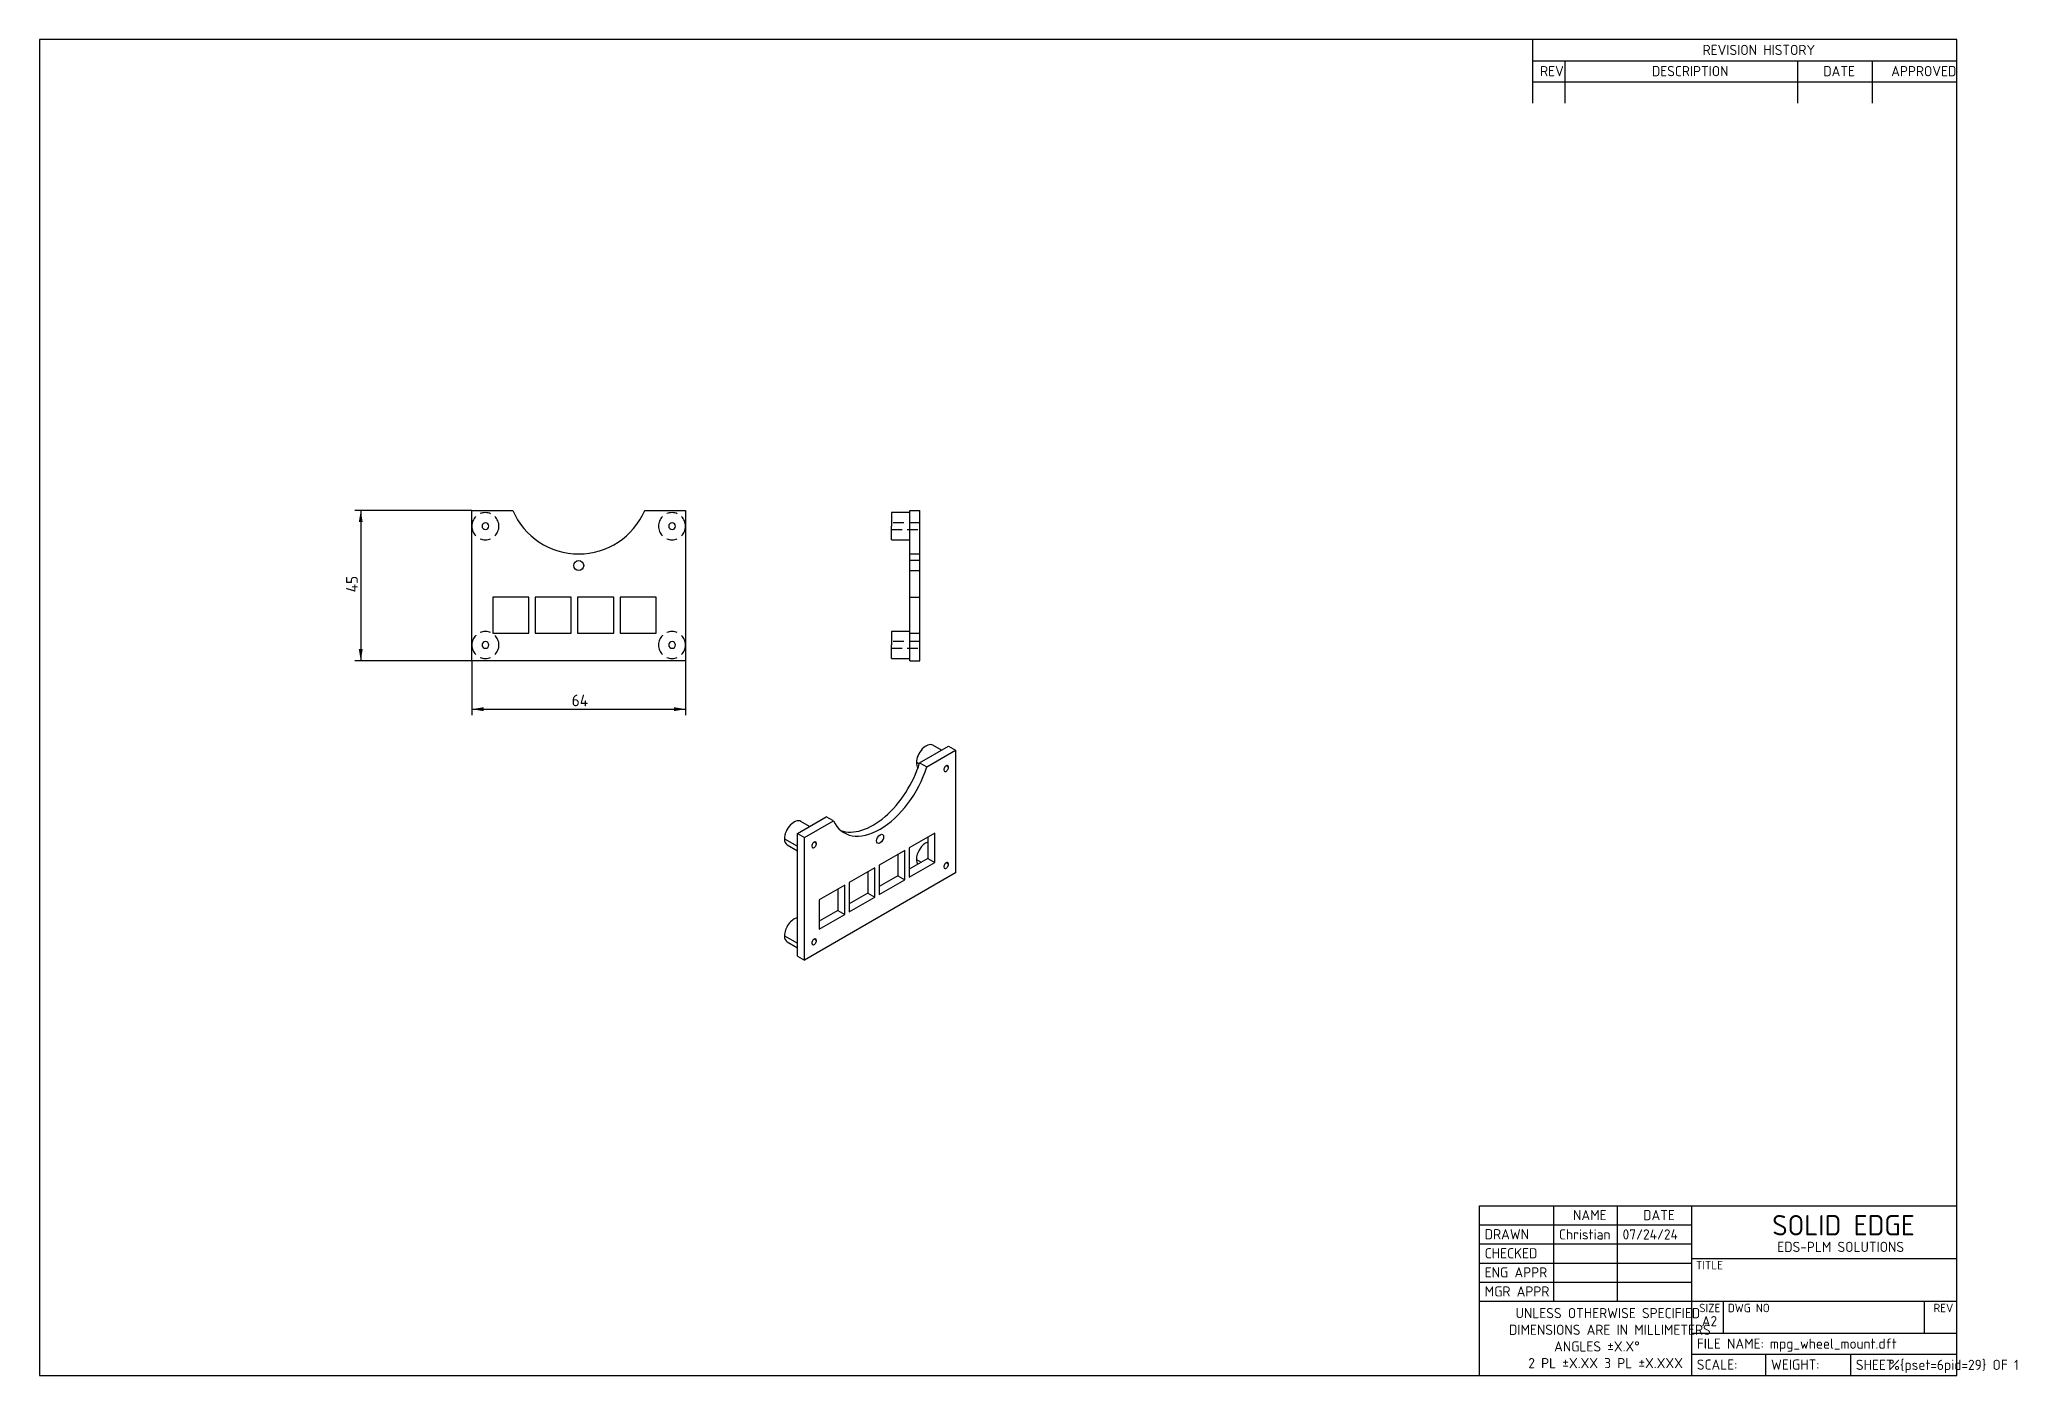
# Model space of a CAD drawing. Extents: x 10 to 602, y 10 to 410.
import ezdxf
from ezdxf.enums import TextEntityAlignment as Align

# ---------------------------------------------------------------- set-up
doc = ezdxf.new("R2010")
doc.units = 0
doc.header["$LTSCALE"] = 25.4
doc.header["$MEASUREMENT"] = 0
doc.linetypes.add('HIDDEN2', pattern=[0.1875, 0.125, -0.0625])
doc.layers.get('0').update_dxf_attribs({"linetype": 'CONTINUOUS'})
doc.layers.add('DEFAULT', color=7, linetype='CONTINUOUS')
doc.layers.add('MPG_WHEEL_MOUNT', color=7, linetype='CONTINUOUS')
doc.styles.add('seiso_ttf', font='seiso.ttf')
doc.styles.add('seiso_ttfB', font='seiso.ttf')
doc.styles.add('seiso_ttfBI', font='seiso.ttf')

# ---------------------------------------------------------------- blocks, each defined once
blk = doc.blocks.new('SE1')
at = {"layer": 'MPG_WHEEL_MOUNT', "color": 7, "linetype": 'CONTINUOUS'}
for p, q in [((139.41, 269), (151.66, 269)), ((139.41, 224), (139.41, 269)), ((191.15, 269), (203.41, 269)), ((203.41, 269), (203.41, 224)), ((145.69, 243.01), (145.69, 232.21)), ((156.49, 243.01), (145.69, 243.01)), ((156.49, 232.21), (156.49, 243.01)), ((158.39, 243.01), (158.39, 232.21)), ((169.19, 243.01), (158.39, 243.01)), ((169.19, 232.21), (169.19, 243.01)), ((181.89, 243.01), (171.09, 243.01)), ((171.09, 243.01), (171.09, 232.21)), ((181.89, 232.21), (181.89, 243.01)), ((183.79, 243.01), (183.79, 232.21)), ((194.59, 243.01), (183.79, 243.01)), ((194.59, 232.21), (194.59, 243.01)), ((145.69, 232.21), (156.49, 232.21)), ((158.39, 232.21), (169.19, 232.21)), ((171.09, 232.21), (181.89, 232.21)), ((183.79, 232.21), (194.59, 232.21)), ((203.41, 224), (139.41, 224))]:
    blk.add_line(p, q, dxfattribs=at)
blk.add_circle((171.41, 252.5), 1.5, dxfattribs=at)
at = {"layer": 'MPG_WHEEL_MOUNT', "color": 7, "linetype": 'HIDDEN2'}
for centre, start, end in [((143.47, 264.28), 0, 180), ((199.35, 264.28), 0, 180), ((143.47, 264.28), 180, 360), ((199.35, 264.28), 180, 360), ((143.47, 228.72), 0, 180), ((199.35, 228.72), 0, 180), ((143.47, 228.72), 180, 360), ((199.35, 228.72), 180, 360)]:
    blk.add_arc(centre, 4.06, start, end, dxfattribs=at)
at = {"layer": 'MPG_WHEEL_MOUNT', "color": 7, "linetype": 'CONTINUOUS'}
for centre, radius, start, end in [((171.41, 277.5), 21.5, 203.28773, 336.71227), ((143.47, 264.28), 1, 0, 180), ((143.47, 264.28), 1, 180, 360), ((199.35, 264.28), 1, 0, 180), ((199.35, 264.28), 1, 180, 360), ((143.47, 228.72), 1, 0, 180), ((143.47, 228.72), 1, 180, 360), ((199.35, 228.72), 1, 0, 180), ((199.35, 228.72), 1, 180, 360)]:
    blk.add_arc(centre, radius, start, end, dxfattribs=at)
blk = doc.blocks.new('SE3')
at = {"layer": 'MPG_WHEEL_MOUNT', "color": 7, "linetype": 'CONTINUOUS'}
for p, q in [((270.53, 268.34), (265.03, 268.34)), ((265.03, 268.34), (265.03, 264.28)), ((270.53, 269), (273.53, 269)), ((270.53, 264.28), (270.53, 269)), ((273.53, 224), (273.53, 269)), ((265.03, 260.22), (265.03, 264.28)), ((270.53, 228.72), (270.53, 264.28)), ((265.03, 260.22), (270.53, 260.22)), ((270.53, 232.78), (265.03, 232.78)), ((265.03, 232.78), (265.03, 228.72)), ((265.03, 224.66), (265.03, 228.72)), ((270.53, 224), (270.53, 228.72)), ((265.03, 224.66), (270.53, 224.66)), ((270.53, 224), (273.53, 224))]:
    blk.add_line(p, q, dxfattribs=at)
at = {"layer": 'MPG_WHEEL_MOUNT', "color": 7, "linetype": 'HIDDEN2'}
for p, q in [((273.53, 265.28), (265.03, 265.28)), ((265.03, 263.28), (273.53, 263.28)), ((270.53, 256), (273.53, 256)), ((273.53, 254), (270.53, 254)), ((270.53, 251), (273.53, 251)), ((270.53, 243.01), (273.53, 243.01)), ((270.53, 232.21), (273.53, 232.21)), ((273.53, 229.72), (265.03, 229.72)), ((265.03, 227.72), (273.53, 227.72))]:
    blk.add_line(p, q, dxfattribs=at)
blk = doc.blocks.new('SE5')
at = {"layer": 'MPG_WHEEL_MOUNT', "color": 7, "linetype": 'CONTINUOUS'}
for p, q in [((273.47, 193.44), (282.14, 198.44)), ((275.59, 192.21), (284.26, 197.21)), ((279.99, 197.2), (277.41, 198.69)), ((282.14, 198.44), (284.26, 197.21)), ((284.26, 197.21), (284.26, 160.47)), ((273.34, 193.03), (272.5, 193.51)), ((273.47, 193.44), (275.59, 192.21)), ((282.09, 192.11), (281.39, 192.52)), ((236.88, 172.31), (245.54, 177.31)), ((236.88, 172.31), (239, 171.08)), ((236.88, 168.46), (236.88, 172.31)), ((240.47, 174.38), (237.89, 175.87)), ((239, 171.08), (247.66, 176.09)), ((247.66, 176.09), (245.54, 177.31)), ((278.02, 172.39), (270.38, 167.98)), ((278.02, 163.57), (278.02, 172.39)), ((232.99, 170.7), (236.88, 168.46)), ((233.83, 168.84), (236.88, 167.08)), ((236.88, 139.42), (236.88, 168.46)), ((239, 134.34), (239, 171.08)), ((242.58, 169.3), (241.87, 169.71)), ((269.04, 167.21), (261.4, 162.8)), ((266.92, 165.98), (266.92, 159.61)), ((269.04, 158.39), (269.04, 167.21)), ((270.38, 167.98), (270.38, 159.16)), ((275.9, 171.17), (275.9, 164.8)), ((284.26, 160.47), (239, 134.34)), ((260.06, 162.02), (252.42, 157.61)), ((257.94, 160.8), (257.94, 154.43)), ((260.06, 153.2), (260.06, 162.02)), ((261.4, 162.8), (261.4, 153.98)), ((275.9, 164.8), (270.38, 161.61)), ((270.38, 159.16), (278.02, 163.57)), ((272.5, 164.48), (273.93, 163.66)), ((275.9, 164.8), (278.02, 163.57)), ((282.09, 163.08), (281.39, 163.48)), ((251.08, 156.84), (243.44, 152.43)), ((248.96, 155.61), (248.96, 149.24)), ((251.08, 148.02), (251.08, 156.84)), ((252.42, 157.61), (252.42, 148.79)), ((257.94, 154.43), (252.42, 151.24)), ((257.94, 154.43), (260.06, 153.2)), ((266.92, 159.61), (261.4, 156.43)), ((261.4, 153.98), (269.04, 158.39)), ((266.92, 159.61), (269.04, 158.39)), ((243.44, 152.43), (243.44, 143.61)), ((248.96, 149.24), (243.44, 146.06)), ((248.96, 149.24), (251.08, 148.02)), ((252.42, 148.79), (260.06, 153.2)), ((243.44, 143.61), (251.08, 148.02)), ((232.99, 141.67), (236.88, 139.42)), ((233.83, 139.81), (236.88, 138.05)), ((236.88, 135.57), (236.88, 139.42)), ((242.58, 140.26), (241.87, 140.67)), ((236.88, 135.57), (239, 134.34))]:
    blk.add_line(p, q, dxfattribs=at)
for centre, major_axis, start_param, end_param in [((275.38, 195.17), (-2.03, -3.52), 3.141593, 5.497787), ((261.63, 191.09), (10.75, 18.62), 2.762642, 5.09134), ((259.51, 192.31), (10.75, 18.62), 3.24042, 5.09134), ((275.38, 195.17), (2.03, 3.52), 2.356194, 2.940619), ((281.39, 191.7), (-0.5, -0.866), 2.356194, 5.497787), ((281.39, 191.7), (0.5, 0.866), 2.356194, 5.497787), ((235.86, 172.36), (-2.03, -3.52), 3.141593, 5.497787), ((235.86, 172.36), (2.03, 3.52), 2.356194, 3.141593), ((241.87, 168.89), (-0.5, -0.866), 2.356194, 5.497787), ((241.87, 168.89), (0.5, 0.866), 2.356194, 5.497787), ((275.38, 166.14), (-2.03, -3.52), 3.7437, 5.497787), ((275.38, 166.14), (2.03, 3.52), 2.356194, 2.874114), ((281.39, 162.67), (-0.5, -0.866), 2.356194, 5.497787), ((281.39, 162.67), (0.5, 0.866), 2.356194, 5.497787), ((235.86, 143.32), (-2.03, -3.52), 3.564419, 5.497787), ((235.86, 143.32), (2.03, 3.52), 2.356194, 3.141593), ((241.87, 139.85), (-0.5, -0.866), 2.356194, 5.497787), ((241.87, 139.85), (0.5, 0.866), 2.356194, 5.497787)]:
    blk.add_ellipse(centre, major_axis=major_axis, ratio=0.57735, start_param=start_param, end_param=end_param, dxfattribs=at)
blk.add_ellipse((261.63, 170.68), major_axis=(-0.75, -1.3), ratio=0.57735, dxfattribs=at)
blk = doc.blocks.new('SE6')
at = {"layer": 'DEFAULT', "linetype": 'CONTINUOUS'}
for points in [[(105.57, 265.5), (106.16, 269), (106.74, 265.5)], [(105.57, 227.5), (106.16, 224), (106.74, 227.5)]]:
    blk.add_hatch(color=136, dxfattribs=at).paths.add_polyline_path(points)
at = {"layer": 'DEFAULT', "color": 136, "linetype": 'CONTINUOUS'}
for p, q in [((139.41, 269), (104.41, 269)), ((106.16, 269), (106.16, 224)), ((139.41, 224), (104.41, 224))]:
    blk.add_line(p, q, dxfattribs=at)
at = {"layer": 'DEFAULT', "color": 136, "linetype": 'CONTINUOUS', "style": 'seiso_ttf'}
blk.add_text('45', height=3.5, rotation=90, dxfattribs=at).set_placement((101.78, 244.47), align=Align.TOP_LEFT)
blk = doc.blocks.new('SE7')
at = {"layer": 'DEFAULT', "linetype": 'CONTINUOUS'}
for points in [[(142.91, 208.91), (139.41, 209.5), (142.91, 210.08)], [(199.91, 208.91), (203.41, 209.5), (199.91, 210.08)]]:
    blk.add_hatch(color=136, dxfattribs=at).paths.add_polyline_path(points)
at = {"layer": 'DEFAULT', "color": 136, "linetype": 'CONTINUOUS'}
for p, q in [((139.41, 224), (139.41, 207.75)), ((203.41, 224), (203.41, 207.75)), ((139.41, 209.5), (203.41, 209.5))]:
    blk.add_line(p, q, dxfattribs=at)
at = {"layer": 'DEFAULT', "color": 136, "linetype": 'CONTINUOUS', "style": 'seiso_ttf'}
blk.add_text('64', height=3.5, dxfattribs=at).set_placement((169.3, 213.87), align=Align.TOP_LEFT)
blk = doc.blocks.new('SE8')
at = {"color": 136, "linetype": 'CONTINUOUS', "style": 'seiso_ttf'}
blk.add_text('Christian', height=3.048, dxfattribs=at).set_placement((464.874, 53.7515), align=Align.TOP_LEFT)
blk = doc.blocks.new('SE9')
at = {"color": 136, "linetype": 'CONTINUOUS', "style": 'seiso_ttf'}
blk.add_text('07/24/24', height=3.048, dxfattribs=at).set_placement((483.924, 53.7515), align=Align.TOP_LEFT)
blk = doc.blocks.new('SE10')
at = {"color": 136, "linetype": 'CONTINUOUS', "style": 'seiso_ttf'}
blk.add_text('FILE NAME: mpg_wheel_mount.dft', height=3.048, dxfattribs=at).set_placement((506.149, 21.049), align=Align.TOP_LEFT)
blk = doc.blocks.new('SE11')
at = {"color": 136, "linetype": 'CONTINUOUS', "style": 'seiso_ttf'}
for s, p in [('SHEET ', (553.77, 14.7)), ('%{', (563.68, 14.7)), ('pset=6pid=29} OF 1', (568.32, 14.7))]:
    blk.add_text(s, height=3.048, dxfattribs=at).set_placement(p, align=Align.TOP_LEFT)

msp = doc.modelspace()

# ---------------------------------------------------------------- linework, layer by layer
at = {"layer": 'DEFAULT', "color": 7, "linetype": 'CONTINUOUS'}
for p, q in [((584, 410), (10, 410)), ((10, 410), (10, 10)), ((457, 410), (457, 390.95)), ((584, 10), (584, 410)), ((457, 403.65), (584, 403.65)), ((466.65, 403.65), (466.65, 390.95)), ((536.25, 403.65), (536.25, 390.95)), ((558.6, 403.65), (558.6, 390.95)), ((457, 397.3), (584, 397.3)), ((441.12, 10), (441.12, 60.8)), ((441.12, 60.8), (584, 60.8)), ((463.35, 32.23), (463.35, 60.8)), ((482.4, 32.23), (482.4, 60.8)), ((504.62, 10), (504.62, 60.8)), ((441.12, 55.09), (504.62, 55.09)), ((441.12, 49.37), (504.62, 49.37)), ((441.12, 43.66), (504.62, 43.66)), ((504.62, 45.05), (584, 45.05)), ((441.12, 37.94), (504.62, 37.94)), ((441.12, 32.23), (584, 32.23)), ((514.15, 22.7), (514.15, 32.1)), ((574.35, 22.7), (574.35, 32.1)), ((504.62, 22.7), (584, 22.7)), ((504.62, 16.35), (584, 16.35)), ((526.85, 10), (526.85, 16.35)), ((552.25, 10), (552.25, 16.35)), ((10, 10), (584, 10))]:
    msp.add_line(p, q, dxfattribs=at)

# ---------------------------------------------------------------- block references
at = {"color": 0}
for name in ['SE1', 'SE3', 'SE5']:
    msp.add_blockref(name, (0, 0), dxfattribs=at).dxf.unprotected_set("ltscale", 0)
at = {"layer": 'DEFAULT', "color": 0}
for name in ['SE6', 'SE7', 'SE8', 'SE9', 'SE10', 'SE11']:
    msp.add_blockref(name, (0, 0), dxfattribs=at).dxf.unprotected_set("ltscale", 0)

# ---------------------------------------------------------------- texts
at = {"layer": 'DEFAULT', "color": 7, "linetype": 'CONTINUOUS'}
for s, height, style, p in [('REVISION HISTORY', 3.048, 'seiso_ttf', (507.89, 408.42)), ('REV', 3.048, 'seiso_ttf', (459.23, 402.07)), ('DESCRIPTION', 3.048, 'seiso_ttf', (492.69, 402.07)), ('DATE', 3.048, 'seiso_ttf', (544, 402.07)), ('APPROVED', 3.048, 'seiso_ttf', (564.34, 402.07)), ('NAME', 3.048, 'seiso_ttf', (469.1, 59.54)), ('DATE', 3.048, 'seiso_ttf', (490.08, 59.54)), ('DRAWN', 3.048, 'seiso_ttf', (442.65, 53.82)), ('SOLID EDGE', 6.096, 'seiso_ttfBI', (528.73, 58.02)), ('CHECKED', 3.048, 'seiso_ttf', (442.65, 48.11)), ('EDS-PLM SOLUTIONS', 3.048, 'seiso_ttf', (530.22, 50.02)), ('ENG APPR', 3.048, 'seiso_ttf', (442.65, 42.39)), ('TITLE', 2.54, 'seiso_ttf', (505.89, 44.3)), ('MGR APPR', 3.048, 'seiso_ttf', (442.65, 36.68)), ('UNLESS OTHERWISE SPECIFIED', 3.048, 'seiso_ttf', (451.89, 30.19)), ('SIZE', 2.54, 'seiso_ttf', (506.85, 31.47)), ('DWG NO', 2.54, 'seiso_ttf', (515.42, 31.47)), ('REV', 2.54, 'seiso_ttf', (577.01, 31.47)), ('DIMENSIONS ARE IN MILLIMETERS', 3.048, 'seiso_ttf', (449.91, 25.2)), ('A2', 3.048, 'seiso_ttfB', (507.62, 27.79)), ('ANGLES ±X.X°', 3.048, 'seiso_ttf', (463.42, 20.21)), ('2 PL ±X.XX 3 PL ±X.XXX', 3.048, 'seiso_ttf', (455.7, 15.22)), ('SCALE:', 3.048, 'seiso_ttf', (506.15, 14.77)), ('WEIGHT:', 3.048, 'seiso_ttf', (528.37, 14.77))]:
    msp.add_text(s, height=height, dxfattribs=dict(at, style=style)).set_placement(p, align=Align.TOP_LEFT)

doc.saveas('drawing.dxf')
